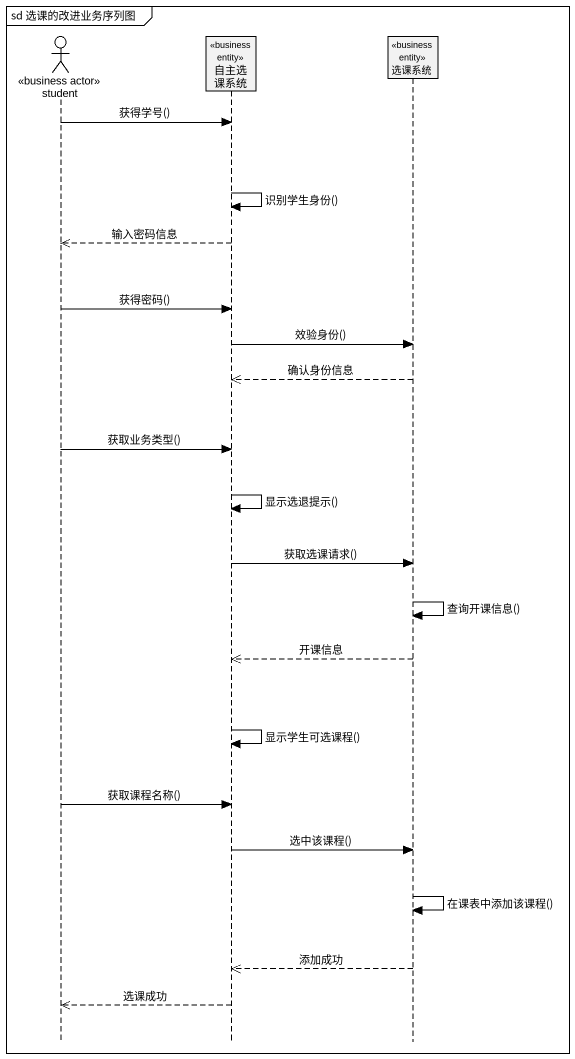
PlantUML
@startuml
mainframe sd 选课的改进业务序列图
hide footbox
actor student <<business actor>>
participant 自主选课系统 <<business entity>>
participant 选课系统 <<business entity>>

student -> 自主选课系统 : 获得学号()
自主选课系统 -> 自主选课系统 : 识别学生身份()
自主选课系统 -->> student : 输入密码信息
student -> 自主选课系统 : 获得密码()
自主选课系统 -> 选课系统 : 效验身份()
选课系统 -->> 自主选课系统 : 确认身份信息
student -> 自主选课系统 : 获取业务类型()
自主选课系统 -> 自主选课系统 : 显示选退提示()
自主选课系统 -> 选课系统 : 获取选课请求()
选课系统 -> 选课系统 : 查询开课信息()
选课系统 -->> 自主选课系统 : 开课信息
自主选课系统 -> 自主选课系统 : 显示学生可选课程()
student -> 自主选课系统 : 获取课程名称()
自主选课系统 -> 选课系统 : 选中该课程()
选课系统 -> 选课系统 : 在课表中添加该课程()
选课系统 -->> 自主选课系统 : 添加成功
自主选课系统 -->> student : 选课成功
@enduml
